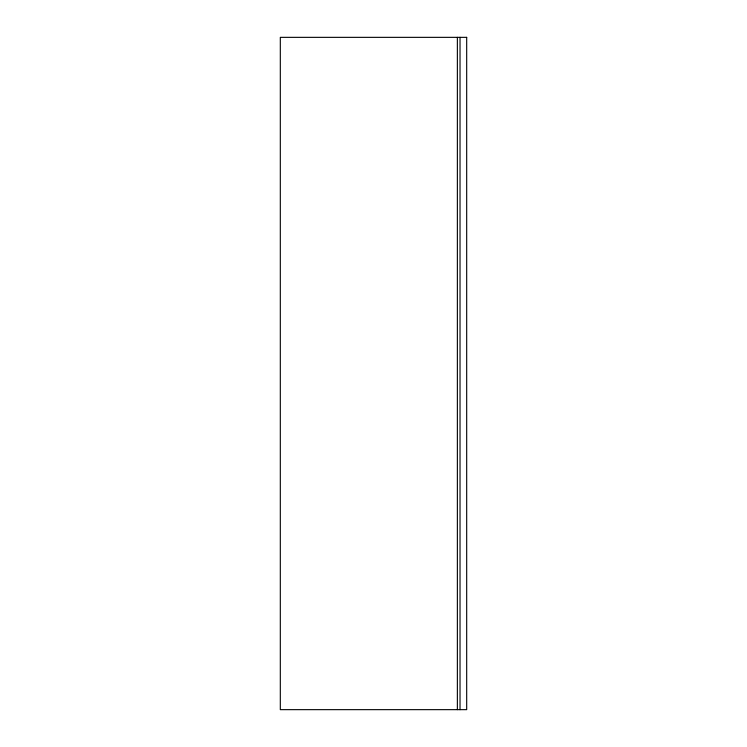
<?xml version="1.0" encoding="UTF-8"?>
<svg xmlns="http://www.w3.org/2000/svg" width="747" height="747" viewBox="0 0 747 747"><rect width="100%" height="100%" fill="white"/><g stroke="black" fill="none" stroke-linecap="round" stroke-linejoin="round"><path stroke-width="1.12" d="M460.031 37.35L460.031 709.65M457.369 37.35L457.369 709.65M466.688 37.35L280.312 37.35L280.312 709.65L466.688 709.65L466.688 37.35"/></g></svg>
